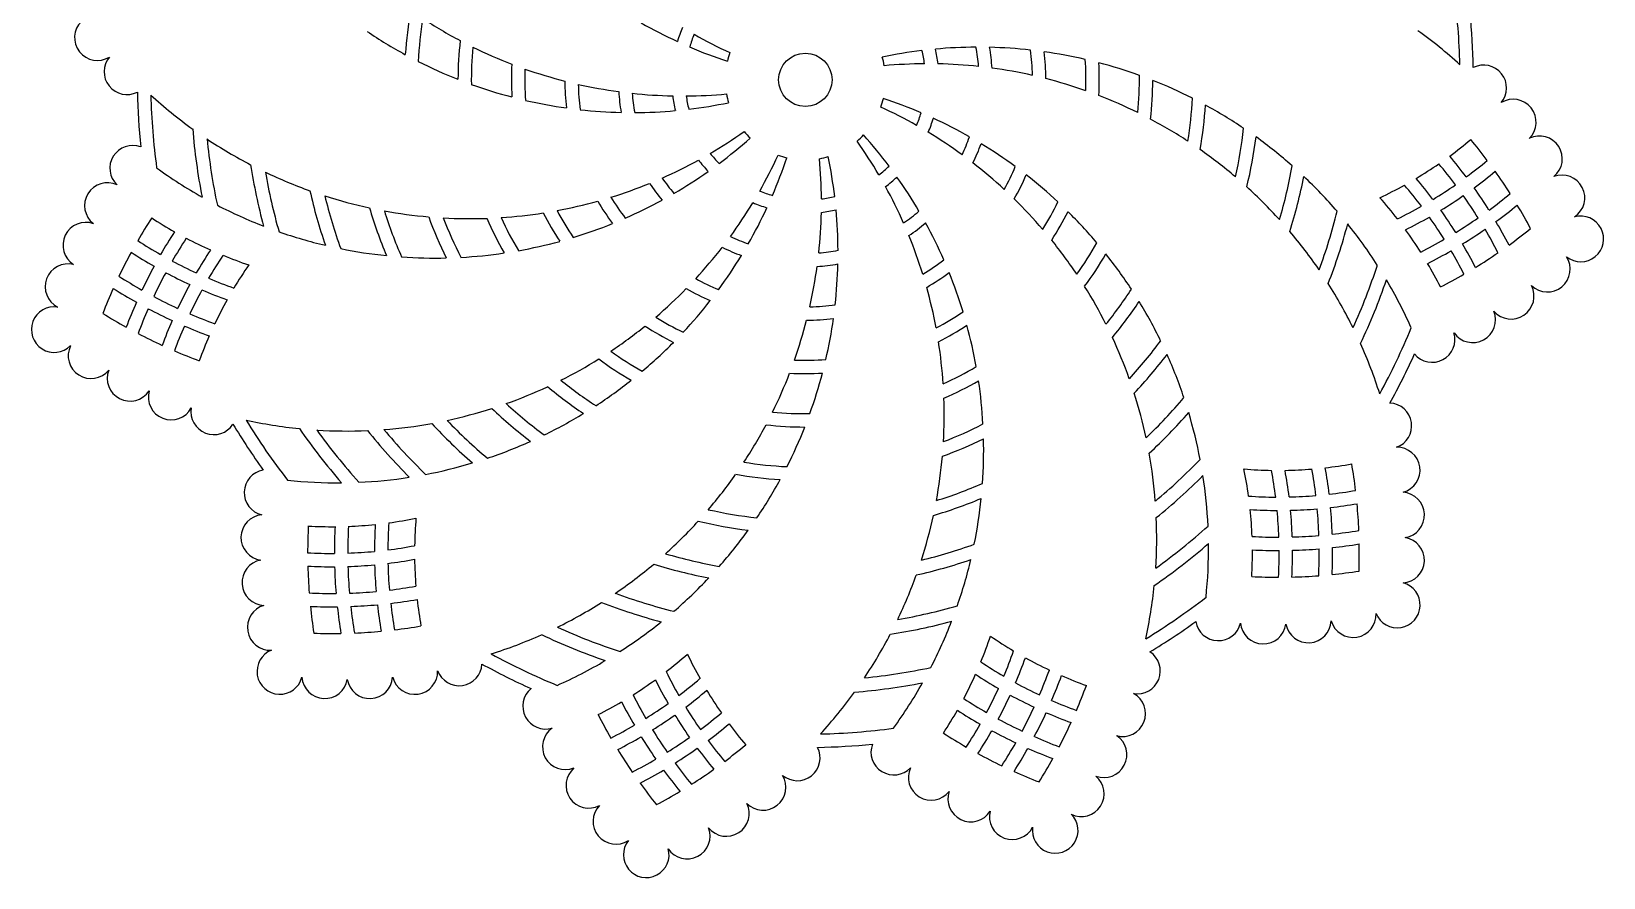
# Model space of a CAD drawing. Extents: x -754 to 284, y -481 to -239.
# Drawn here: x -750.3 to -515, y -481 to -354.3 of the extents above; entities that cross this region are included whole.
import ezdxf

# ---------------------------------------------------------------- set-up
doc = ezdxf.new("R2010")
doc.units = 0
doc.layers.get('0').update_dxf_attribs({"linetype": 'CONTINUOUS'})

msp = doc.modelspace()

# ---------------------------------------------------------------- linework, layer by layer
msp.add_circle((-634.48, -361.55), 4)
for centre, radius, start, end in [((-634.48, -361.55), 98, 1.3286, 7.7313), ((-740.45, -355.23), 3.42, 134.6593, 301.6799), ((-634.48, -361.55), 60, 169.9905, 176.3932), ((-634.48, -361.55), 58, 170.8783, 177.281), ((-652.85, -293.01), 70.96, 236.7566, 242.0126), ((-634.48, -361.55), 100, 1.0455, 5.7605), ((-660.38, -295.49), 70.96, 235.9764, 241.3837), ((-623.88, -291.39), 70.96, 240.2903, 245.2002), ((-634.48, -361.55), 20, 156.8988, 163.3015), ((-634.48, -361.55), 18, 157.7135, 164.1162), ((-616.12, -293.01), 70.96, 240.427, 245.2993), ((-584.31, -411.73), 70.96, 47.6572, 54.1812), ((-634.48, -361.55), 52, 173.5063, 179.909), ((-634.48, -361.55), 50, 174.3715, 180.7742), ((-652.85, -293.01), 70.96, 243.743, 248.8779), ((-623.88, -291.39), 70.96, 246.8298, 251.702), ((-634.48, -361.55), 12, 160.1496, 166.5523), ((-608.59, -427.62), 70.96, 96.8298, 101.702), ((-634.48, -361.55), 18, 7.7135, 14.1162), ((-608.59, -427.62), 70.96, 90.2903, 95.2002), ((-634.48, -361.55), 20, 6.8988, 13.3015), ((-634.48, -361.55), 26, 4.4438, 10.8465), ((-634.48, -361.55), 28, 3.6214, 10.0241), ((-608.59, -427.62), 70.96, 83.6805, 88.6454), ((-634.48, -361.55), 34, 1.1389, 7.5416), ((-608.59, -427.62), 70.96, 76.9751, 82.0142), ((-634.48, -361.55), 36, 0.3057, 6.7084), ((-736.03, -360.33), 3.42, 140.1139, 297.147), ((-660.38, -295.49), 70.96, 243.1593, 248.4153), ((-634.48, -361.55), 44, 176.939, 183.3417), ((-634.48, -361.55), 42, 177.7862, 184.1889), ((-652.85, -293.01), 70.96, 250.5724, 255.6115), ((-634.48, -361.55), 12, 10.1496, 16.5523), ((-616.12, -430.1), 70.96, 90.427, 95.2993), ((-616.12, -430.1), 70.96, 83.8876, 88.7975), ((-616.12, -430.1), 70.96, 77.2778, 82.2427), ((-634.48, -361.55), 42, 357.7862, 4.1889), ((-608.59, -427.62), 70.96, 70.1457, 75.2806), ((-634.48, -361.55), 44, 356.939, 3.3417), ((-532.94, -362.77), 3.42, 320.1139, 117.147), ((-660.38, -295.49), 70.96, 250.1457, 255.2806), ((-634.48, -361.55), 36, 180.3057, 186.7084), ((-634.48, -361.55), 34, 181.1389, 187.5416), ((-652.85, -293.01), 70.96, 257.2778, 262.2427), ((-616.12, -430.1), 70.96, 70.5724, 75.6115), ((-634.48, -361.55), 50, 354.3715, 0.7742), ((-634.48, -361.55), 52, 353.5063, 359.909), ((-608.59, -427.62), 70.96, 63.1593, 68.4153), ((-634.48, -361.55), 100, 181.0455, 185.7605), ((-634.48, -361.55), 98, 181.3286, 187.7313), ((-684.66, -311.38), 70.96, 227.6572, 234.1812), ((-660.38, -295.49), 70.96, 256.9751, 262.0142), ((-634.48, -361.55), 28, 183.6214, 190.0241), ((-652.85, -293.01), 70.96, 263.8876, 268.7975), ((-634.48, -361.55), 26, 184.4438, 190.8465), ((-634.48, -361.55), 20, 186.8988, 193.3015), ((-652.85, -293.01), 70.96, 270.427, 275.2993), ((-634.48, -361.55), 18, 187.7135, 194.1162), ((-634.48, -361.55), 12, 190.1496, 196.5523), ((-634.48, -361.55), 12, 340.1496, 346.5523), ((-645.09, -431.72), 70.96, 66.8298, 71.702), ((-616.12, -430.1), 70.96, 63.743, 68.8779), ((-634.48, -361.55), 58, 350.8783, 357.281), ((-528.52, -367.88), 3.42, 314.6593, 121.6799), ((-660.38, -295.49), 70.96, 263.6805, 268.6454), ((-660.38, -295.49), 70.96, 270.2903, 275.2002), ((-660.38, -295.49), 70.96, 276.8298, 281.702), ((-652.85, -430.1), 70.96, 60.427, 65.2993), ((-634.48, -361.55), 18, 337.7135, 344.1162), ((-634.48, -361.55), 60, 349.9905, 356.3932), ((-608.59, -427.62), 70.96, 55.9764, 61.3837), ((-634.48, -361.55), 92, 184.5906, 190.9933), ((-684.66, -311.38), 70.96, 300.427, 305.2993), ((-634.48, -361.55), 12, 220.1496, 226.5523), ((-634.48, -361.55), 20, 336.8988, 343.3015), ((-652.85, -430.1), 70.96, 53.8876, 58.7975), ((-645.09, -431.72), 70.96, 60.2903, 65.2002), ((-616.12, -430.1), 70.96, 56.7566, 62.0126), ((-634.48, -361.55), 66, 347.2869, 353.6896), ((-735.17, -374.8), 3.42, 69.6589, 226.6921), ((-634.48, -361.55), 90, 185.6428, 192.0456), ((-684.66, -311.38), 70.96, 236.2857, 242.4195), ((-689.94, -317.29), 70.96, 306.8298, 311.702), ((-634.48, -361.55), 12, 310.1496, 316.5523), ((-684.66, -411.73), 70.96, 30.427, 35.2993), ((-678.75, -417.01), 70.96, 36.8298, 41.702), ((-634.48, -361.55), 26, 334.4438, 340.8465), ((-634.48, -361.55), 28, 333.6214, 340.0241), ((-645.09, -431.72), 70.96, 53.6805, 58.6454), ((-634.48, -361.55), 68, 346.3709, 352.7736), ((-608.59, -427.62), 70.96, 48.5484, 54.1445), ((-575.38, -322.28), 62.96, 306.3946, 310.0366), ((-595.63, -420.93), 78.96, 36.8033, 39.7074), ((-524.6, -373.38), 3.42, 309.2048, 116.2254), ((-684.66, -311.38), 70.96, 293.8876, 298.7975), ((-634.48, -361.55), 20, 216.8988, 223.3015), ((-634.48, -361.55), 18, 217.7135, 224.1162), ((-703.03, -343.19), 70.96, 330.427, 335.2993), ((-704.65, -350.95), 70.96, 336.8298, 341.702), ((-634.48, -361.55), 12, 250.1496, 256.5523), ((-634.48, -361.55), 12, 280.1496, 286.5523), ((-703.03, -379.92), 70.96, 0.427, 5.2993), ((-700.55, -387.45), 70.96, 6.8298, 11.702), ((-652.85, -430.1), 70.96, 47.2778, 52.2427), ((-616.12, -430.1), 70.96, 49.5737, 54.981), ((-575.38, -322.28), 62.96, 300.898, 304.5692), ((-595.63, -420.93), 72.96, 36.7574, 39.9053), ((-595.63, -420.93), 74.96, 36.7278, 39.7871), ((-575.38, -322.28), 66.96, 306.5059, 309.9301), ((-689.94, -317.29), 70.96, 234.0599, 240.5839), ((-634.48, -361.55), 84, 188.7098, 195.1125), ((-684.66, -311.38), 70.96, 244.4104, 250.2435), ((-634.48, -361.55), 82, 189.7052, 196.1079), ((-634.48, -361.55), 26, 214.4438, 220.8465), ((-689.94, -317.29), 70.96, 300.2903, 305.2002), ((-634.48, -361.55), 18, 307.7135, 314.1162), ((-634.48, -361.55), 20, 306.8988, 313.3015), ((-678.75, -417.01), 70.96, 30.2903, 35.2002), ((-634.48, -361.55), 34, 331.1389, 337.5416), ((-634.48, -361.55), 36, 330.3057, 336.7084), ((-645.09, -431.72), 70.96, 46.9751, 52.0142), ((-634.48, -361.55), 74, 343.5728, 349.9755), ((-634.48, -361.55), 76, 342.6217, 349.0244), ((-608.59, -427.62), 70.96, 40.8131, 46.6462), ((-595.63, -420.93), 68.96, 36.971, 40.3237), ((-575.38, -322.28), 68.96, 306.4901, 309.8182), ((-595.63, -420.93), 78.96, 32.4313, 35.3488), ((-521.23, -379.23), 3.42, 303.7502, 110.7708), ((-738.95, -380.39), 3.42, 65.1261, 232.1467), ((-634.48, -361.55), 76, 192.6217, 199.0244), ((-684.66, -311.38), 70.96, 287.2778, 292.2427), ((-634.48, -361.55), 28, 213.6214, 220.0241), ((-634.48, -361.55), 18, 247.7135, 254.1162), ((-684.66, -411.73), 70.96, 23.8876, 28.7975), ((-616.12, -430.1), 70.96, 42.1457, 47.7418), ((-575.38, -322.28), 62.96, 295.2964, 299.0469), ((-595.63, -420.93), 66.96, 37.1651, 40.6364), ((-575.38, -322.28), 66.96, 301.3636, 304.7942), ((-595.63, -420.93), 74.96, 32.1378, 35.199), ((-575.38, -322.28), 72.96, 306.3353, 309.4921), ((-689.94, -317.29), 70.96, 242.6884, 248.8223), ((-634.48, -361.55), 74, 193.5728, 199.9755), ((-684.66, -311.38), 70.96, 252.1457, 257.7418), ((-634.48, -361.55), 68, 196.3709, 202.7736), ((-634.48, -361.55), 66, 197.2869, 203.6896), ((-684.66, -311.38), 70.96, 259.5737, 264.981), ((-684.66, -311.38), 70.96, 280.5724, 285.6115), ((-634.48, -361.55), 42, 207.7862, 214.1889), ((-634.48, -361.55), 36, 210.3057, 216.7084), ((-634.48, -361.55), 34, 211.1389, 217.5416), ((-689.94, -317.29), 70.96, 293.6805, 298.6454), ((-703.03, -343.19), 70.96, 323.8876, 328.7975), ((-704.65, -350.95), 70.96, 330.2903, 335.2002), ((-634.48, -361.55), 20, 246.8988, 253.3015), ((-634.48, -361.55), 20, 276.8988, 283.3015), ((-634.48, -361.55), 18, 277.7135, 284.1162), ((-700.55, -387.45), 70.96, 0.2903, 5.2002), ((-652.85, -430.1), 70.96, 40.5724, 45.6115), ((-634.48, -361.55), 42, 327.7862, 334.1889), ((-595.63, -420.93), 62.96, 37.7591, 41.5096), ((-575.38, -322.28), 66.96, 296.1696, 299.6409), ((-575.38, -322.28), 68.96, 301.5023, 304.8283), ((-595.63, -420.93), 68.96, 31.9776, 35.3037), ((-595.63, -420.93), 72.96, 32.0442, 35.1864), ((-575.38, -322.28), 74.96, 306.2026, 309.283), ((-595.63, -420.93), 78.96, 28.0234, 30.9668), ((-742.19, -386.32), 3.42, 70.5806, 237.6012), ((-666.03, -425.12), 78.96, 147.0986, 150.0027), ((-697.82, -329.56), 62.96, 236.7694, 240.4114), ((-634.48, -361.55), 60, 199.9905, 206.3932), ((-684.66, -311.38), 70.96, 266.7566, 272.0126), ((-634.48, -361.55), 58, 200.8783, 207.281), ((-634.48, -361.55), 52, 203.5063, 209.909), ((-684.66, -311.38), 70.96, 273.743, 278.8779), ((-634.48, -361.55), 50, 204.3715, 210.7742), ((-634.48, -361.55), 44, 206.939, 213.3417), ((-689.94, -317.29), 70.96, 286.9751, 292.0142), ((-703.03, -379.92), 70.96, 353.8876, 358.7975), ((-634.48, -361.55), 26, 304.4438, 310.8465), ((-634.48, -361.55), 28, 303.6214, 310.0241), ((-678.75, -417.01), 70.96, 23.6805, 28.6454), ((-634.48, -361.55), 44, 326.939, 333.3417), ((-645.09, -431.72), 70.96, 40.1457, 45.2806), ((-634.48, -361.55), 82, 339.7052, 346.1079), ((-634.48, -361.55), 84, 338.7098, 345.1125), ((-608.59, -427.62), 70.96, 32.6884, 38.8223), ((-575.38, -322.28), 68.96, 296.4823, 299.8349), ((-595.63, -420.93), 66.96, 32.0118, 35.4424), ((-575.38, -322.28), 72.96, 301.6196, 304.7618), ((-595.63, -420.93), 74.96, 27.523, 30.6034), ((-518.42, -385.37), 3.42, 231.4897, 105.3163), ((-697.82, -329.56), 66.96, 236.8758, 240.3001), ((-666.03, -425.12), 74.96, 147.0189, 150.0782), ((-666.03, -425.12), 72.96, 146.9007, 150.0486), ((-697.82, -329.56), 62.96, 242.2368, 245.9079), ((-689.94, -317.29), 70.96, 250.8131, 256.6462), ((-689.94, -317.29), 70.96, 280.1457, 285.2806), ((-634.48, -361.55), 26, 244.4438, 250.8465), ((-684.66, -411.73), 70.96, 17.2778, 22.2427), ((-652.85, -430.1), 70.96, 33.743, 38.8779), ((-616.12, -430.1), 70.96, 34.4104, 40.2435), ((-595.63, -420.93), 62.96, 32.2368, 35.9079), ((-575.38, -322.28), 72.96, 296.9007, 300.0486), ((-575.38, -322.28), 74.96, 301.607, 304.6682), ((-595.63, -420.93), 72.96, 27.3139, 30.4706), ((-575.38, -322.28), 78.96, 305.8391, 308.7826), ((-666.03, -425.12), 78.96, 151.4572, 154.3747), ((-697.82, -329.56), 68.96, 236.9878, 240.3158), ((-666.03, -425.12), 68.96, 146.4823, 149.8349), ((-666.03, -425.12), 66.96, 146.1696, 149.6409), ((-697.82, -329.56), 62.96, 247.7591, 251.5096), ((-689.94, -317.29), 70.96, 258.5484, 264.1445), ((-689.94, -317.29), 70.96, 265.9764, 271.3837), ((-689.94, -317.29), 70.96, 273.1593, 278.4153), ((-703.03, -343.19), 70.96, 317.2778, 322.2427), ((-704.65, -350.95), 70.96, 323.6805, 328.6454), ((-634.48, -361.55), 28, 243.6214, 250.0241), ((-634.48, -361.55), 26, 274.4438, 280.8465), ((-634.48, -361.55), 50, 324.3715, 330.7742), ((-634.48, -361.55), 52, 323.5063, 329.909), ((-645.09, -431.72), 70.96, 33.1593, 38.4153), ((-575.38, -322.28), 74.96, 297.0189, 300.0782), ((-595.63, -420.93), 66.96, 26.8758, 30.3001), ((-595.63, -420.93), 68.96, 26.9878, 30.3158), ((-575.38, -322.28), 78.96, 301.4572, 304.3747), ((-523.42, -389.91), 3.42, 226.0352, 33.0557), ((-744.85, -392.53), 3.42, 76.0352, 243.0557), ((-666.03, -425.12), 74.96, 151.607, 154.6682), ((-666.03, -425.12), 72.96, 151.6196, 154.7618), ((-697.82, -329.56), 68.96, 241.9776, 245.3037), ((-697.82, -329.56), 66.96, 242.0118, 245.4424), ((-666.03, -425.12), 62.96, 145.2964, 149.0469), ((-703.03, -379.92), 70.96, 347.2778, 352.2427), ((-634.48, -361.55), 28, 273.6214, 280.0241), ((-700.55, -387.45), 70.96, 353.6805, 358.6454), ((-634.48, -361.55), 34, 301.1389, 307.5416), ((-634.48, -361.55), 36, 300.3057, 306.7084), ((-678.75, -417.01), 70.96, 16.9751, 22.0142), ((-634.48, -361.55), 90, 335.6428, 342.0456), ((-595.63, -420.93), 62.96, 26.7694, 30.4114), ((-666.03, -425.12), 78.96, 155.8391, 158.7826), ((-697.82, -329.56), 74.96, 237.523, 240.6034), ((-697.82, -329.56), 72.96, 237.3139, 240.4706), ((-666.03, -425.12), 68.96, 151.5023, 154.8283), ((-697.82, -329.56), 66.96, 247.1651, 250.6364), ((-703.03, -343.19), 70.96, 310.5724, 315.6115), ((-634.48, -361.55), 36, 240.3057, 246.7084), ((-634.48, -361.55), 34, 241.1389, 247.5416), ((-684.66, -411.73), 70.96, 10.5724, 15.6115), ((-652.85, -430.1), 70.96, 26.7566, 32.0126), ((-634.48, -361.55), 58, 320.8783, 327.281), ((-616.12, -430.1), 70.96, 26.2857, 32.4195), ((-634.48, -361.55), 92, 334.5906, 340.9933), ((-608.59, -427.62), 70.96, 24.0599, 30.5839), ((-575.38, -322.28), 78.96, 297.0986, 300.0027), ((-528.83, -393.96), 3.42, 220.5806, 27.6012), ((-666.03, -425.12), 74.96, 156.2026, 159.283), ((-697.82, -329.56), 72.96, 242.0442, 245.1864), ((-666.03, -425.12), 66.96, 151.3636, 154.7942), ((-697.82, -329.56), 68.96, 246.971, 250.3237), ((-666.03, -425.12), 62.96, 150.898, 154.5692), ((-704.65, -350.95), 70.96, 316.9751, 322.0142), ((-634.48, -361.55), 34, 271.1389, 277.5416), ((-634.48, -361.55), 60, 319.9905, 326.3932), ((-645.09, -431.72), 70.96, 25.9764, 31.3837), ((-746.9, -398.96), 3.42, 81.4897, 315.3163), ((-697.82, -329.56), 78.96, 238.0234, 240.9668), ((-666.03, -425.12), 72.96, 156.3353, 159.4921), ((-697.82, -329.56), 74.96, 242.1378, 245.199), ((-666.03, -425.12), 68.96, 156.4901, 159.8182), ((-697.82, -329.56), 72.96, 246.7574, 249.9053), ((-634.48, -361.55), 42, 237.7862, 244.1889), ((-703.03, -379.92), 70.96, 340.5724, 345.6115), ((-634.48, -361.55), 36, 270.3057, 276.7084), ((-700.55, -387.45), 70.96, 346.9751, 352.0142), ((-634.48, -361.55), 42, 297.7862, 304.1889), ((-534.59, -397.48), 3.42, 215.1261, 22.1467), ((-697.82, -329.56), 78.96, 242.4313, 245.3488), ((-666.03, -425.12), 66.96, 156.5059, 159.9301), ((-697.82, -329.56), 74.96, 246.7278, 249.7871), ((-666.03, -425.12), 62.96, 156.3946, 160.0366), ((-703.03, -343.19), 70.96, 303.743, 308.8779), ((-634.48, -361.55), 44, 236.939, 243.3417), ((-634.48, -361.55), 44, 296.939, 303.3417), ((-678.75, -417.01), 70.96, 10.1457, 15.2806), ((-634.48, -361.55), 98, 331.3286, 337.7313), ((-540.67, -400.43), 3.42, 219.6589, 16.6921), ((-741.4, -402.88), 3.42, 153.7502, 320.7708), ((-697.82, -329.56), 78.96, 246.8033, 249.7074), ((-634.48, -361.55), 50, 234.3715, 240.7742), ((-704.65, -350.95), 70.96, 310.1457, 315.2806), ((-684.66, -411.73), 70.96, 3.743, 8.8779), ((-652.85, -430.1), 70.96, 19.5737, 24.981), ((-634.48, -361.55), 66, 317.2869, 323.6896), ((-616.12, -430.1), 70.96, 17.6572, 24.1812), ((-703.03, -343.19), 70.96, 296.7566, 302.0126), ((-634.48, -361.55), 52, 233.5063, 239.909), ((-634.48, -361.55), 42, 267.7862, 274.1889), ((-634.48, -361.55), 50, 294.3715, 300.7742), ((-634.48, -361.55), 68, 316.3709, 322.7736), ((-645.09, -431.72), 70.96, 18.5484, 24.1445), ((-634.48, -361.55), 100, 331.0455, 335.7605), ((-735.56, -406.25), 3.42, 159.2048, 326.2254), ((-634.48, -361.55), 58, 230.8783, 237.281), ((-704.65, -350.95), 70.96, 303.1593, 308.4153), ((-703.03, -379.92), 70.96, 333.743, 338.8779), ((-634.48, -361.55), 44, 266.939, 273.3417), ((-700.55, -387.45), 70.96, 340.1457, 345.2806), ((-634.48, -361.55), 52, 293.5063, 299.909), ((-678.75, -417.01), 70.96, 3.1593, 8.4153), ((-729.41, -409.06), 3.42, 164.6593, 331.6799), ((-703.03, -343.19), 70.96, 289.5737, 294.981), ((-634.48, -361.55), 60, 229.9905, 236.3932), ((-684.66, -411.73), 70.96, 356.7566, 2.0126), ((-652.85, -430.1), 70.96, 12.1457, 17.7418), ((-634.48, -361.55), 74, 313.5728, 319.9755), ((-723.03, -411.27), 3.42, 170.1139, 327.147), ((-703.03, -343.19), 70.96, 282.1457, 287.7418), ((-634.48, -361.55), 68, 226.3709, 232.7736), ((-634.48, -361.55), 66, 227.2869, 233.6896), ((-704.65, -350.95), 70.96, 295.9764, 301.3837), ((-634.48, -361.55), 50, 264.3715, 270.7742), ((-634.48, -361.55), 76, 312.6217, 319.0244), ((-645.09, -431.72), 70.96, 10.8131, 16.6462), ((-547.15, -413.38), 3.42, 290.1139, 87.147), ((-634.48, -361.55), 100, 211.0455, 215.7605), ((-634.48, -361.55), 98, 211.3286, 217.7313), ((-703.03, -343.19), 70.96, 257.6572, 264.1812), ((-634.48, -361.55), 92, 214.5906, 220.9933), ((-634.48, -361.55), 90, 215.6428, 222.0456), ((-703.03, -343.19), 70.96, 266.2857, 272.4195), ((-634.48, -361.55), 84, 218.7098, 225.1125), ((-703.03, -343.19), 70.96, 274.4104, 280.2435), ((-634.48, -361.55), 82, 219.7052, 226.1079), ((-634.48, -361.55), 76, 222.6217, 229.0244), ((-634.48, -361.55), 74, 223.5728, 229.9755), ((-703.03, -379.92), 70.96, 326.7566, 332.0126), ((-634.48, -361.55), 52, 263.5063, 269.909), ((-700.55, -387.45), 70.96, 333.1593, 338.4153), ((-634.48, -361.55), 58, 290.8783, 297.281), ((-704.65, -350.95), 70.96, 288.5484, 294.1445), ((-634.48, -361.55), 60, 289.9905, 296.3932), ((-678.75, -417.01), 70.96, 355.9764, 1.3837), ((-634.48, -361.55), 58, 260.8783, 267.281), ((-684.66, -411.73), 70.96, 349.5737, 354.981), ((-652.85, -430.1), 70.96, 4.4104, 10.2435), ((-634.48, -361.55), 82, 309.7052, 316.1079), ((-545.88, -420.01), 3.42, 284.6593, 91.6799), ((-715.06, -423.37), 3.42, 99.6589, 256.6921), ((-704.65, -350.95), 70.96, 272.6884, 278.8223), ((-704.65, -350.95), 70.96, 280.8131, 286.6462), ((-703.03, -379.92), 70.96, 319.5737, 324.981), ((-634.48, -361.55), 60, 259.9905, 266.3932), ((-634.48, -361.55), 84, 308.7098, 315.1125), ((-645.09, -431.72), 70.96, 2.6884, 8.8223), ((-630.52, -432.4), 62.96, 7.7591, 11.5096), ((-563.66, -357.09), 62.96, 265.2964, 269.0469), ((-630.52, -432.4), 66.96, 7.1651, 10.6364), ((-563.66, -357.09), 62.96, 270.898, 274.5692), ((-630.52, -432.4), 68.96, 6.971, 10.3237), ((-630.52, -432.4), 72.96, 6.7574, 9.9053), ((-563.66, -357.09), 62.96, 276.3946, 280.0366), ((-630.52, -432.4), 74.96, 6.7278, 9.7871), ((-630.52, -432.4), 78.96, 6.8033, 9.7074), ((-704.65, -350.95), 70.96, 264.0599, 270.5839), ((-700.55, -387.45), 70.96, 325.9764, 331.3837), ((-634.48, -361.55), 66, 287.2869, 293.6896), ((-563.66, -357.09), 66.96, 276.5059, 279.9301), ((-545.24, -426.74), 3.42, 279.2048, 86.2254), ((-634.48, -361.55), 68, 286.3709, 292.7736), ((-678.75, -417.01), 70.96, 348.5484, 354.1445), ((-563.66, -357.09), 66.96, 266.1696, 269.6409), ((-563.66, -357.09), 68.96, 266.4823, 269.8349), ((-630.52, -432.4), 62.96, 2.2368, 5.9079), ((-563.66, -357.09), 66.96, 271.3636, 274.7942), ((-563.66, -357.09), 68.96, 271.5023, 274.8283), ((-630.52, -432.4), 72.96, 2.0442, 5.1864), ((-563.66, -357.09), 68.96, 276.4901, 279.8182), ((-630.52, -432.4), 74.96, 2.1378, 5.199), ((-630.52, -432.4), 78.96, 2.4313, 5.3488), ((-715.54, -430.1), 3.42, 95.1261, 262.1467), ((-705.33, -365.52), 62.96, 272.2368, 275.9079), ((-630.02, -432.37), 68.96, 176.4823, 179.8349), ((-630.02, -432.37), 66.96, 176.1696, 179.6409), ((-705.33, -365.52), 62.96, 277.7591, 281.5096), ((-630.02, -432.37), 62.96, 175.2964, 179.0469), ((-703.03, -379.92), 70.96, 312.1457, 317.7418), ((-634.48, -361.55), 68, 256.3709, 262.7736), ((-634.48, -361.55), 66, 257.2869, 263.6896), ((-684.66, -411.73), 70.96, 342.1457, 347.7418), ((-652.85, -430.1), 70.96, 356.2857, 2.4195), ((-630.52, -432.4), 66.96, 2.0118, 5.4424), ((-630.52, -432.4), 68.96, 1.9776, 5.3037), ((-630.02, -432.37), 78.96, 177.0986, 180.0027), ((-705.33, -365.52), 62.96, 266.7694, 270.4114), ((-630.02, -432.37), 74.96, 177.0189, 180.0782), ((-630.02, -432.37), 72.96, 176.9007, 180.0486), ((-700.55, -387.45), 70.96, 318.5484, 324.1445), ((-634.48, -361.55), 90, 305.6428, 312.0456), ((-563.66, -357.09), 72.96, 266.9007, 270.0486), ((-563.66, -357.09), 72.96, 271.6196, 274.7618), ((-563.66, -357.09), 72.96, 276.3353, 279.4921), ((-545.24, -433.49), 3.42, 273.7502, 80.7708), ((-705.33, -365.52), 66.96, 266.8758, 270.3001), ((-705.33, -365.52), 66.96, 272.0118, 275.4424), ((-705.33, -365.52), 66.96, 277.1651, 280.6364), ((-634.48, -361.55), 74, 253.5728, 259.9755), ((-634.48, -361.55), 74, 283.5728, 289.9755), ((-634.48, -361.55), 92, 304.5906, 310.9933), ((-645.09, -431.72), 70.96, 354.0599, 0.5839), ((-630.52, -432.4), 62.96, 356.7694, 0.4114), ((-563.66, -357.09), 74.96, 267.0189, 270.0782), ((-630.52, -432.4), 66.96, 356.8758, 0.3001), ((-630.52, -432.4), 68.96, 356.9878, 0.3158), ((-563.66, -357.09), 74.96, 271.607, 274.6682), ((-630.52, -432.4), 72.96, 357.3139, 0.4706), ((-630.52, -432.4), 74.96, 357.523, 0.6034), ((-563.66, -357.09), 74.96, 276.2026, 279.283), ((-630.52, -432.4), 78.96, 358.0234, 0.9668), ((-715.38, -436.85), 3.42, 100.5806, 267.6012), ((-705.33, -365.52), 68.96, 266.9878, 270.3158), ((-630.02, -432.37), 78.96, 181.4572, 184.3747), ((-630.02, -432.37), 74.96, 181.607, 184.6682), ((-705.33, -365.52), 68.96, 271.9776, 275.3037), ((-630.02, -432.37), 72.96, 181.6196, 184.7618), ((-630.02, -432.37), 68.96, 181.5023, 184.8283), ((-705.33, -365.52), 68.96, 276.971, 280.3237), ((-630.02, -432.37), 66.96, 181.3636, 184.7942), ((-630.02, -432.37), 62.96, 180.898, 184.5692), ((-703.03, -379.92), 70.96, 304.4104, 310.2435), ((-634.48, -361.55), 76, 252.6217, 259.0244), ((-634.48, -361.55), 76, 282.6217, 289.0244), ((-678.75, -417.01), 70.96, 340.8131, 346.6462), ((-563.66, -357.09), 78.96, 275.8391, 278.7826), ((-705.33, -365.52), 72.96, 276.7574, 279.9053), ((-700.55, -387.45), 70.96, 310.8131, 316.6462), ((-684.66, -411.73), 70.96, 334.4104, 340.2435), ((-652.85, -430.1), 70.96, 347.6572, 354.1812), ((-563.66, -357.09), 78.96, 267.0986, 270.0027), ((-563.66, -357.09), 78.96, 271.4572, 274.3747), ((-545.88, -440.21), 3.42, 201.4897, 75.3163), ((-705.33, -365.52), 72.96, 267.3139, 270.4706), ((-705.33, -365.52), 72.96, 272.0442, 275.1864), ((-705.33, -365.52), 74.96, 276.7278, 279.7871), ((-630.02, -432.37), 66.96, 186.5059, 189.9301), ((-630.02, -432.37), 62.96, 186.3946, 190.0366), ((-703.03, -379.92), 70.96, 296.2857, 302.4195), ((-634.48, -361.55), 84, 248.7098, 255.1125), ((-634.48, -361.55), 82, 249.7052, 256.1079), ((-634.48, -361.55), 98, 301.3286, 307.7313), ((-714.58, -443.56), 3.42, 106.0352, 273.0557), ((-705.33, -365.52), 74.96, 267.523, 270.6034), ((-630.02, -432.37), 78.96, 185.8391, 188.7826), ((-630.02, -432.37), 74.96, 186.2026, 189.283), ((-705.33, -365.52), 74.96, 272.1378, 275.199), ((-630.02, -432.37), 72.96, 186.3353, 189.4921), ((-630.02, -432.37), 68.96, 186.4901, 189.8182), ((-634.48, -361.55), 82, 279.7052, 286.1079), ((-552.48, -441.65), 3.42, 196.0352, 3.0557), ((-705.33, -365.52), 78.96, 268.0234, 270.9668), ((-705.33, -365.52), 78.96, 272.4313, 275.3488), ((-705.33, -365.52), 78.96, 276.8033, 279.7074), ((-703.03, -379.92), 70.96, 287.6572, 294.1812), ((-634.48, -361.55), 92, 244.5906, 250.9933), ((-634.48, -361.55), 90, 245.6428, 252.0456), ((-700.55, -387.45), 70.96, 302.6884, 308.8223), ((-684.66, -411.73), 70.96, 326.2857, 332.4195), ((-634.48, -361.55), 84, 278.7098, 285.1125), ((-678.75, -417.01), 70.96, 332.6884, 338.8223), ((-634.48, -361.55), 100, 301.0455, 305.7605), ((-572.67, -442.13), 3.42, 189.6589, 346.6921), ((-565.94, -442.61), 3.42, 185.1261, 352.1467), ((-559.19, -442.45), 3.42, 190.5806, 357.6012), ((-713.14, -450.16), 3.42, 111.4897, 345.3163), ((-666.48, -424.89), 62.96, 337.7591, 341.5096), ((-570.92, -393.1), 62.96, 235.2964, 239.0469), ((-666.48, -424.89), 66.96, 337.1651, 340.6364), ((-686.31, -448.88), 3.42, 200.1139, 357.147), ((-634.48, -361.55), 100, 241.0455, 245.7605), ((-634.48, -361.55), 98, 241.3286, 247.7313), ((-700.55, -387.45), 70.96, 294.0599, 300.5839), ((-693.86, -400.41), 62.96, 307.7591, 311.5096), ((-595.21, -420.66), 62.96, 205.2964, 209.0469), ((-570.92, -393.1), 66.96, 236.1696, 239.6409), ((-666.48, -424.89), 68.96, 336.971, 340.3237), ((-570.92, -393.1), 62.96, 240.898, 244.5692), ((-584.77, -450.1), 3.42, 260.1139, 57.147), ((-706.42, -450.8), 3.42, 183.7502, 350.7708), ((-699.67, -450.8), 3.42, 189.2048, 356.2254), ((-692.94, -450.16), 3.42, 194.6593, 1.6799), ((-693.86, -400.41), 62.96, 302.2368, 305.9079), ((-595.21, -420.66), 68.96, 206.4823, 209.8349), ((-595.21, -420.66), 66.96, 206.1696, 209.6409), ((-693.86, -400.41), 66.96, 307.1651, 310.6364), ((-634.48, -361.55), 90, 275.6428, 282.0456), ((-666.48, -424.89), 62.96, 332.2368, 335.9079), ((-570.92, -393.1), 68.96, 236.4823, 239.8349), ((-666.48, -424.89), 72.96, 336.7574, 339.9053), ((-666.48, -424.89), 74.96, 336.7278, 339.7871), ((-570.92, -393.1), 62.96, 246.3946, 250.0366), ((-673.36, -455.37), 3.42, 129.6589, 286.6921), ((-595.21, -420.66), 72.96, 206.9007, 210.0486), ((-693.86, -400.41), 68.96, 306.971, 310.3237), ((-595.21, -420.66), 62.96, 210.898, 214.5692), ((-684.66, -411.73), 70.96, 317.6572, 324.1812), ((-634.48, -361.55), 92, 274.5906, 280.9933), ((-678.75, -417.01), 70.96, 324.0599, 330.5839), ((-666.48, -424.89), 66.96, 332.0118, 335.4424), ((-666.48, -424.89), 68.96, 331.9776, 335.3037), ((-570.92, -393.1), 68.96, 241.5023, 244.8283), ((-570.92, -393.1), 66.96, 241.3636, 244.7942), ((-666.48, -424.89), 78.96, 336.8033, 339.7074), ((-586.98, -456.48), 3.42, 254.6593, 61.6799), ((-693.86, -400.41), 62.96, 296.7694, 300.4114), ((-595.21, -420.66), 74.96, 207.0189, 210.0782), ((-693.86, -400.41), 66.96, 302.0118, 305.4424), ((-595.21, -420.66), 66.96, 211.3636, 214.7942), ((-693.86, -400.41), 72.96, 306.7574, 309.9053), ((-666.48, -424.89), 62.96, 326.7694, 330.4114), ((-570.92, -393.1), 74.96, 237.0189, 240.0782), ((-570.92, -393.1), 72.96, 236.9007, 240.0486), ((-666.48, -424.89), 72.96, 332.0442, 335.1864), ((-666.48, -424.89), 74.96, 332.1378, 335.199), ((-570.92, -393.1), 68.96, 246.4901, 249.8182), ((-570.92, -393.1), 66.96, 246.5059, 249.9301), ((-670.41, -461.44), 3.42, 125.1261, 292.1467), ((-595.21, -420.66), 78.96, 207.0986, 210.0027), ((-693.86, -400.41), 66.96, 296.8758, 300.3001), ((-693.86, -400.41), 68.96, 301.9776, 305.3037), ((-595.21, -420.66), 68.96, 211.5023, 214.8283), ((-693.86, -400.41), 74.96, 306.7278, 309.7871), ((-595.21, -420.66), 62.96, 216.3946, 220.0366), ((-634.48, -361.55), 98, 271.3286, 277.7313), ((-666.48, -424.89), 66.96, 326.8758, 330.3001), ((-570.92, -393.1), 72.96, 241.6196, 244.7618), ((-666.48, -424.89), 78.96, 332.4313, 335.3488), ((-693.86, -400.41), 68.96, 296.9878, 300.3158), ((-595.21, -420.66), 74.96, 211.607, 214.6682), ((-595.21, -420.66), 72.96, 211.6196, 214.7618), ((-693.86, -400.41), 72.96, 302.0442, 305.1864), ((-595.21, -420.66), 66.96, 216.5059, 219.9301), ((-693.86, -400.41), 78.96, 306.8033, 309.7074), ((-634.48, -361.55), 100, 271.0455, 275.7605), ((-621.24, -462.24), 3.42, 159.6589, 316.6921), ((-570.92, -393.1), 78.96, 237.0986, 240.0027), ((-666.48, -424.89), 68.96, 326.9878, 330.3158), ((-570.92, -393.1), 74.96, 241.607, 244.6682), ((-666.48, -424.89), 72.96, 327.3139, 330.4706), ((-570.92, -393.1), 72.96, 246.3353, 249.4921), ((-589.78, -462.63), 3.42, 249.2048, 56.2254), ((-595.21, -420.66), 78.96, 211.4572, 214.3747), ((-693.86, -400.41), 72.96, 297.3139, 300.4706), ((-693.86, -400.41), 74.96, 302.1378, 305.199), ((-595.21, -420.66), 68.96, 216.4901, 219.8182), ((-635.7, -463.1), 3.42, 230.1139, 27.147), ((-570.92, -393.1), 78.96, 241.4572, 244.3747), ((-666.48, -424.89), 74.96, 327.523, 330.6034), ((-570.92, -393.1), 74.96, 246.2026, 249.283), ((-666.48, -424.89), 78.96, 328.0234, 330.9668), ((-666.89, -467.21), 3.42, 130.5806, 297.6012), ((-693.86, -400.41), 74.96, 297.523, 300.6034), ((-595.21, -420.66), 74.96, 216.2026, 219.283), ((-595.21, -420.66), 72.96, 216.3353, 219.4921), ((-693.86, -400.41), 78.96, 302.4313, 305.3488), ((-640.81, -467.52), 3.42, 224.6593, 31.6799), ((-615.65, -466.02), 3.42, 155.1261, 322.1467), ((-570.92, -393.1), 78.96, 245.8391, 248.7826), ((-593.16, -468.47), 3.42, 243.7502, 50.7708), ((-595.21, -420.66), 78.96, 215.8391, 218.7826), ((-693.86, -400.41), 78.96, 298.0234, 300.9668), ((-609.72, -469.26), 3.42, 160.5806, 327.6012), ((-662.84, -472.62), 3.42, 136.0352, 303.0557), ((-646.31, -471.43), 3.42, 219.2048, 26.2254), ((-603.51, -471.92), 3.42, 166.0352, 333.0557), ((-597.08, -473.97), 3.42, 171.4897, 45.3163), ((-652.16, -474.81), 3.42, 213.7502, 20.7708), ((-658.3, -477.61), 3.42, 141.4897, 15.3163)]:
    msp.add_arc(centre, radius, start, end)

doc.saveas('drawing.dxf')
